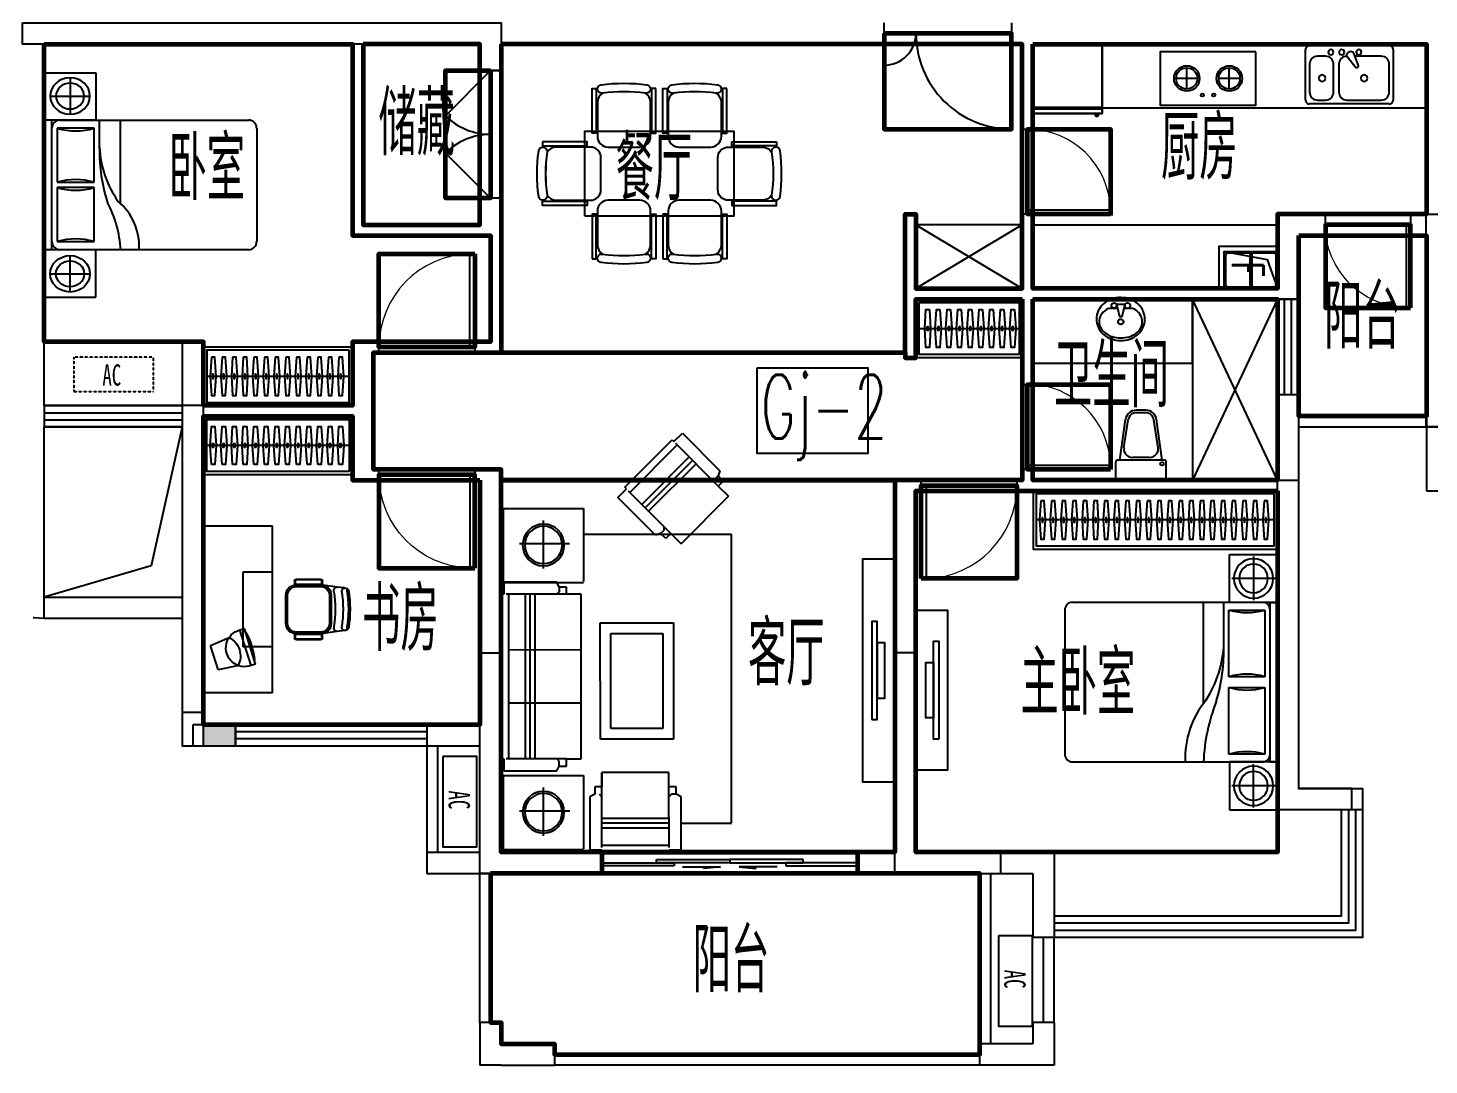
# Model space of a CAD drawing. Extents: x 4833635 to 4868335, y -1203925 to -1185425.
# Drawn here: x 4842185 to 4855360, y -1203925 to -1194175 of the extents above; entities that cross this region are included whole.
import ezdxf

# ---------------------------------------------------------------- set-up
doc = ezdxf.new("R2010")
doc.units = 0
doc.header["$MEASUREMENT"] = 0
doc.linetypes.add('DASH', pattern=[0.35, 0.25, -0.1])
doc.layers.get('0').update_dxf_attribs({"linetype": 'CONTINUOUS'})
for name, color, linetype in [('BALCONY', 153, 'CONTINUOUS'), ('C厨厕布置', 69, 'CONTINUOUS'), ('DIM', 3, 'CONTINUOUS'), ('Elec(电器)', 33, 'CONTINUOUS'), ('F', 8, 'CONTINUOUS'), ('FN', 8, 'CONTINUOUS'), ('FURN', 8, 'CONTINUOUS'), ('FURNITURE', 8, 'CONTINUOUS'), ('LINE', 21, 'CONTINUOUS'), ('LVTRY', 187, 'CONTINUOUS'), ('R_NAME', 255, 'CONTINUOUS'), ('WALL', 2, 'CONTINUOUS'), ('wc', 8, 'CONTINUOUS'), ('WINDOW', 4, 'CONTINUOUS'), ('剪力墙', 2, 'CONTINUOUS')]:
    doc.layers.add(name, color=color, linetype=linetype)
doc.layers.add('GT_书房', color=205, linetype='CONTINUOUS', lineweight=60, true_color=0x8059a6)
for name, color, linetype, lineweight in [('GT_储藏间', 50, 'CONTINUOUS', 60), ('GT_卧室', 1, 'CONTINUOUS', 60), ('GT_卫生间', 5, 'CONTINUOUS', 60), ('GT_厨房', 4, 'CONTINUOUS', 60), ('GT_客厅', 2, 'CONTINUOUS', 60), ('GT_过道', 30, 'CONTINUOUS', 60), ('GT_门', 245, 'CONTINUOUS', 60), ('GT_阳台', 6, 'CONTINUOUS', 60), ('GT_餐厅', 3, 'CONTINUOUS', 60), ('图层3', 11, 'CONTINUOUS', 0)]:
    doc.layers.add(name, color=color, linetype=linetype, lineweight=lineweight)
doc.layers.get('DIM').off()
doc.styles.add('_ZBHZ', font='simhei.ttf', dxfattribs={"width": 0.8})
doc.styles.add('DIM_FONT', font='SIMPLEX.shx', dxfattribs={"width": 0.8})
doc.styles.add('HZ', font='txt', dxfattribs={"bigfont": 'hztxt'})
doc.styles.add('RM_LABEL', font='romans.shx', dxfattribs={"width": 0.7, "height": 350, "bigfont": 'hztxt3.shx'})

# ---------------------------------------------------------------- blocks, each defined once
blk = doc.blocks.new('djghk')
at = {"layer": 'LVTRY', "color": 0, "linetype": 'ByBlock'}
for p, q in [((533017, 87991), (533017, 88067)), ((533029, 87991), (533131, 88016)), ((533131, 88042), (533030, 88067)), ((533055, 88061), (533055, 88122)), ((533131, 88016), (533131, 88042)), ((533055, 87937), (533055, 87997))]:
    blk.add_line(p, q, dxfattribs=at)
for centre, major_axis, start_param, end_param in [((533184, 88039), (162, 162), 1.627141, 2.000997), ((533167, 88053), (-146, 146), -0.351737, 0.056345), ((533131, 88121), (53.9, 53.9), 1.762038, 2.353784), ((533242, 88047), (148, 148), 1.710283, 1.762038), ((533205, 88074), (-116, 116), -0.283213, 0.139486), ((533157, 88076), (-128, 128), -0.787809, -0.351737), ((533182, 88116), (81.8, 81.8), 0.782988, 1.287583), ((533157, 88076), (128, 128), 0.346916, 0.782988), ((533182, 88116), (81.8, 81.8), 0.278392, 0.782988), ((533146, 88053), (146, 146), 6.222019, 6.630101), ((533159, 88074), (-116, 116), 4.568081, 4.990781), ((533122, 88047), (-148, 148), 4.225788, 4.568081), ((533129, 88039), (162, 162), 5.848163, 6.222019), ((533210, 88029), (181, 181), 2.000997, 2.353784), ((533210, 88029), (181, 181), 2.353784, 2.70657), ((533030, 88093), (-18, 18), 1.570899352490849, 7.854084659670434), ((533182, 88029), (-18, 18), 1.570899352490849, 7.854084659670434), ((533064, 88029), (191, 191), 5.495376, 5.796584), ((533064, 88029), (191, 191), 5.194169, 5.495376), ((533103, 88029), (-181, 181), 3.92458, 4.277367), ((533103, 88029), (-181, 181), 3.571794, 3.92458), ((533184, 88019), (-162, 162), 1.135774, 1.50963), ((533029, 87966), (-18, 18), 1.570899352494495, 7.85408465967408), ((533131, 87937), (-53.9, 53.9), 0.782988, 1.346027), ((533205, 87983), (-116, 116), 1.346027, 1.849188), ((533159, 87984), (116, 116), 4.429176, 4.851875), ((533122, 88011), (-148, 148), 3.281079, 3.623372), ((533129, 88019), (-162, 162), 3.197938, 3.571793), ((533167, 88005), (-146, 146), 1.50963, 1.917712), ((533156, 87982), (-128, 128), 1.917712, 2.353784), ((533182, 87941), (-81.8, 81.8), 1.849188, 2.353784), ((533156, 87982), (-128, 128), 2.353784, 2.789856), ((533182, 87941), (-81.8, 81.8), 2.353784, 2.858379), ((533146, 88005), (-146, 146), 2.789855, 3.197938)]:
    blk.add_ellipse(centre, major_axis=major_axis, ratio=1, start_param=start_param, end_param=end_param, dxfattribs=at)
blk = doc.blocks.new('A$C4CF52FF8')
at = {"layer": 'wc'}
for p, q in [((0, 635), (0, 485)), ((15, 650), (460, 650)), ((475, 635), (475, 485)), ((14, 470), (461, 470)), ((37, 470), (92, 87)), ((157, 445), (318, 445)), ((438, 470), (383, 87)), ((77, 355), (117, 90)), ((398, 355), (358, 90)), ((191, 25), (284, 25)), ((191, 0), (284, 0))]:
    blk.add_line(p, q, dxfattribs=at)
blk.add_circle((40, 504), 16.5, dxfattribs=at)
for centre, radius, start, end in [((15, 635), 15, 90, 180), ((460, 635), 15, 360, 450), ((15, 485), 15, 180, 270), ((157, 365), 80, 90, 187.4119), ((318, 365), 80, 352.5881, 450), ((460, 485), 15, 270, 360), ((191, 100), 100, 187.4119, 270), ((191, 100), 75, 187.4119, 270), ((284, 100), 75, 270, 352.5881), ((284, 100), 100, 270, 352.5881)]:
    blk.add_arc(centre, radius, start, end, dxfattribs=at)
at = {"layer": 'wc', "style": 'DIM_FONT', "oblique": -180, "text_generation_flag": 4, "width": 0.8, "flags": 9}
for tag in ['YSIZE', 'XSIZE']:
    blk.add_attdef(tag, (237, 650), '', height=0.5, rotation=180, dxfattribs=at)
blk = doc.blocks.new('A$C1287145A')
at = {"linetype": 'Continuous'}
for points, invisible_edges in [([(652, 652, 1021), (0, 652, 1021), (652, 652, 65)], 2), ([(0, 652, 65), (652, 652, 65), (0, 652, 1021)], 2), ([(0, 652, 65), (0, 652, 1021), (0, 608, 1021)], 12), ([(0, 608, 1021), (0, 608, 65), (0, 652, 65)], 12), ([(652, 652, 1412), (0, 652, 1412), (652, 652, 1032)], 2), ([(0, 652, 1032), (652, 652, 1032), (0, 652, 1412)], 2), ([(0, 652, 1032), (0, 652, 1412), (0, 608, 1412)], 12), ([(0, 608, 1412), (0, 608, 1032), (0, 652, 1032)], 12), ([(0, 652, 1412), (652, 652, 1412), (0, 608, 1412)], 2), ([(652, 608, 1412), (0, 608, 1412), (652, 652, 1412)], 2), ([(0, 597), (0, 597, 1412), (0, 0, 1412)], 12), ([(0, 0, 1412), (0, 0), (0, 597)], 12), ([(652, 597, 65), (0, 597, 65), (652, 597)], 2), ([(0, 597), (652, 597), (0, 597, 65)], 2), ([(0, 597, 1412), (652, 597, 1412), (0, 0, 1412)], 2), ([(652, 0, 1412), (0, 0, 1412), (652, 597, 1412)], 2), ([(652, 652, 1021), (652, 652, 65), (652, 608, 1021)], 2), ([(652, 608, 65), (652, 608, 1021), (652, 652, 65)], 2), ([(652, 652, 1412), (652, 652, 1032), (652, 608, 1412)], 2), ([(652, 608, 1032), (652, 608, 1412), (652, 652, 1032)], 2), ([(652, 597, 1412), (652, 597), (652, 0, 1412)], 2), ([(652, 0), (652, 0, 1412), (652, 597)], 2), ([(0, 0, 1412), (652, 0, 1412), (0, 0)], 2), ([(652, 0), (0, 0), (652, 0, 1412)], 2)]:
    blk.add_3dface(points, dxfattribs=dict(at, invisible_edges=invisible_edges))
at = {"linetype": 'Continuous', "oblique": -180, "text_generation_flag": 4, "width": 0.8, "flags": 9}
for tag in ['ZSIZE', 'YSIZE', 'XSIZE']:
    blk.add_attdef(tag, (326, 0), '', height=0.427, rotation=90, dxfattribs=at)
at = {"linetype": 'Continuous'}
mesh = blk.add_polyface(dxfattribs=at)
corners = [(33, 673, 1042), (65, 673, 1042), (33, 673, 1379), (65, 673, 1379), (58, 677, 1042), (58, 677, 1379), (52, 678, 1042), (52, 678, 1379), (43, 678, 1042), (43, 678, 1379), (36, 676, 1042), (36, 676, 1379), (33, 673, 608), (65, 673, 608), (33, 673, 1010), (65, 673, 1010), (58, 677, 608), (58, 677, 1010), (52, 678, 608), (52, 678, 1010), (43, 678, 608), (43, 678, 1010), (36, 676, 608), (36, 676, 1010), (43, 652, 1379), (43, 673, 1379), (43, 652, 1042), (43, 673, 1042), (43, 652, 1010), (43, 673, 1010), (43, 652, 608), (43, 673, 608)]
mesh.append_faces([[corners[k] for k in face] for face in [(0, 1, 2), (3, 1, 2), (1, 4, 3), (4, 6, 5), (6, 8, 7), (8, 10, 9), (10, 0, 11), (12, 13, 14), (13, 16, 15), (16, 18, 17), (18, 20, 19), (20, 22, 21), (22, 12, 23), (24, 25, 26), (27, 26, 25), (28, 29, 30), (31, 30, 29), (3, 2, 1), (0, 1, 2), (12, 13, 14)]], dxfattribs={"vtx1": -1})
mesh.append_faces([[corners[k] for k in face] for face in [(4, 5, 3), (6, 7, 5), (8, 9, 7), (10, 11, 9), (0, 2, 11), (13, 15, 14), (16, 17, 15), (18, 19, 17), (20, 21, 19), (22, 23, 21), (12, 14, 23), (14, 15, 13)]], dxfattribs={"vtx2": -1})
mesh = blk.add_polyface(dxfattribs=at)
corners = [(652, 652, 1032), (652, 652, 1021), (652, 608, 1032), (652, 608, 1021), (0, 652, 1032), (0, 652, 1021), (0, 608, 1032), (0, 608, 1021), (652, 608, 1412), (652, 597, 1412), (0, 608, 1412), (0, 597, 1412), (652, 608, 65), (652, 597, 65), (0, 608, 65), (0, 597, 65)]
mesh.append_faces([[corners[k] for k in face] for face in [(0, 1, 2), (3, 2, 1), (6, 7, 4), (5, 4, 7), (8, 9, 10), (11, 10, 9), (14, 15, 12), (13, 12, 15)]], dxfattribs={"vtx1": -1})
mesh.append_faces([[corners[k] for k in face] for face in [(4, 5, 1), (1, 0, 4), (12, 13, 9), (9, 8, 12), (10, 11, 15), (15, 14, 10)]], dxfattribs={"vtx2": -1})
blk = doc.blocks.new('A$C52241BEE')
for p, q in [((250, 750), (250, 550)), ((350, 650), (150, 650)), ((250, 350), (250, 150)), ((350, 250), (150, 250))]:
    blk.add_line(p, q)
blk.add_lwpolyline([(0, 900), (0, 0), (500, 0), (500, 900)], close=True)
for centre, radius in [((250, 650), 120), ((250, 650), 100), ((406, 504), 15), ((406, 396), 15), ((250, 250), 120), ((250, 250), 100)]:
    blk.add_circle(centre, radius)
blk = doc.blocks.new('A$C31110A14')
at = {"linetype": 'Continuous'}
for p, q in [((37, 824), (512, 824)), ((0, 37), (0, 786)), ((100, 711), (100, 461)), ((437, 786), (175, 786)), ((512, 387), (512, 711)), ((549, 786), (549, 37)), ((59, 414), (69, 397)), ((72, 450), (198, 498)), ((211, 476), (107, 390)), ((198, 498), (211, 476)), ((175, 312), (437, 312)), ((100, 187), (100, 112)), ((437, 262), (175, 262)), ((512, 112), (512, 187)), ((512, 0), (37, 0)), ((175, 37), (437, 37))]:
    blk.add_line(p, q, dxfattribs=at)
for centre, radius, start, end in [((37, 786), 37.4, 90, 180), ((512, 786), 37.4, 0, 90), ((175, 711), 74.9, 90, 180), ((437, 711), 74.9, 0, 90), ((306, 551), 31.2, 91.1175, 450), ((62, 500), 25, 93.0704, 450), ((81, 427), 25, 110.5377, 210), ((91, 409), 25, 210, 309.4623), ((62, 339), 25, 93.0704, 450), ((175, 387), 74.9, 180, 270), ((437, 387), 74.9, 270, 360), ((62, 237), 25, 93.0704, 450), ((175, 187), 74.9, 90, 180), ((306, 156), 31.2, 91.1175, 450), ((437, 187), 74.9, 0, 90), ((37, 37), 37.4, 180, 270), ((175, 112), 74.9, 180, 270), ((437, 112), 74.9, 270, 360), ((512, 37), 37.4, 270, 360)]:
    blk.add_arc(centre, radius, start, end, dxfattribs=at)
blk = doc.blocks.new('fdjfh')
at = {"layer": 'FURNITURE', "ltscale": 30}
for p, q in [((536924, -4994), (536924, -4544)), ((536924, -4544), (537374, -4544)), ((537149, -4564), (537149, -4974)), ((537374, -4544), (537374, -4994)), ((537354, -4769), (536944, -4769)), ((537232, -4994), (535446, -4994)), ((536677, -5940), (536677, -4994)), ((536870, -5392), (536870, -4994)), ((537374, -4994), (536924, -4994)), ((537302, -4994), (537374, -4994)), ((537304, -6494), (537304, -4994)), ((537374, -6494), (537374, -4994)), ((535374, -5066), (535374, -6422)), ((536918, -5693), (536918, -5066)), ((536918, -5066), (537256, -5066)), ((537256, -5066), (537256, -5693)), ((537256, -5693), (536918, -5693)), ((536918, -6422), (536918, -5795)), ((536918, -5795), (537256, -5795)), ((537256, -5795), (537256, -6422)), ((537256, -6422), (536918, -6422)), ((535446, -6494), (537232, -6494)), ((536924, -6494), (536924, -6944)), ((537374, -6494), (536924, -6494)), ((537149, -6924), (537149, -6514)), ((537302, -6494), (537374, -6494)), ((537374, -6944), (537374, -6494)), ((537354, -6719), (536944, -6719)), ((536924, -6944), (537374, -6944))]:
    blk.add_line(p, q, dxfattribs=at)
for centre, radius, start, end in [((537149, -4769), 185, 180.2522, 180), ((537149, -4769), 135, 180.3469, 180), ((535446, -5066), 72.3, 90, 180), ((537232, -5066), 72.3, 0, 90), ((537087, -4488), 602, 253.7398, 286.2602), ((535802, -5338), 1069, 327.2925, 357.771), ((535010, -5414), 1861, 343.9608, 0.6772), ((537087, -6271), 602, 73.7398, 106.2602), ((537087, -5217), 602, 253.7398, 286.2602), ((537358, -6458), 852, 140.4539, 182.4327), ((538449, -6575), 1773, 158.5931, 177.384), ((535446, -6422), 72.3, 180, 270), ((537087, -7000), 602, 73.7398, 106.2602), ((537232, -6422), 72.3, 270, 0), ((537149, -6719), 185, 180, 179.7478), ((537149, -6719), 135, 180, 179.6531)]:
    blk.add_arc(centre, radius, start, end, dxfattribs=at)
blk = doc.blocks.new('A$C79890BC7')
at = {"color": 252}
for points in [[(2140, 718159), (2091, 718159), (2091, 719080), (2140, 719080)], [(2091, 718359), (2018, 718359), (2018, 718880), (2091, 718880)]]:
    blk.add_lwpolyline(points, close=True, dxfattribs=at)
blk = doc.blocks.new('A$C451C0F04')
at = {"layer": 'F'}
for p, q in [((462, 3942, 0), (108, 3588, 0)), ((526, 3846, 0), (124, 3444, 0)), ((542, 3862, 0), (462, 3942, 0)), ((956, 3384, 0), (510, 3830, 0)), ((558, 3878, 0), (542, 3862, 0)), ((1004, 3432, 0), (558, 3878, 0)), ((397, 3717, 0), (843, 3271, 0)), ((108, 3588, 0), (124, 3540, 0)), ((333, 3653, 0), (779, 3207, 0)), ((365, 3685, 0), (811, 3239, 0)), ((124, 3444, 0), (27, 3347, 0)), ((124, 3540, 0), (75, 3492, 0)), ((75, 3492, 0), (124, 3444, 0)), ((124, 3540, 0), (156, 3508, 0)), ((156, 3508, 0), (188, 3508, 0)), ((988, 3416, 0), (1004, 3432, 0)), ((27, 3347, 0), (473, 2901, 0)), ((972, 3400, 0), (473, 2901, 0)), ((714, 2982, 0), (1068, 3335, 0)), ((1068, 3335, 0), (988, 3416, 0)), ((2145, 3234, 0), (1391, 3234, 0)), ((1391, 3234, 0), (1391, 2546, 0)), ((2145, 2535, 0), (2145, 3234, 0)), ((634, 3030, 0), (634, 3062, 0)), ((1768, 2669, 0), (1768, 3121, 0)), ((0, 273, 0), (1, 2989, 0)), ((1, 2989, 0), (1391, 2988, 0)), ((473, 2901, 0), (569, 2998, 0)), ((569, 2998, 0), (618, 2949, 0)), ((618, 2949, 0), (666, 2998, 0)), ((666, 2998, 0), (634, 3030, 0)), ((666, 2998, 0), (714, 2982, 0)), ((1522, 2900, 0), (1993, 2900, 0)), ((1391, 2535, 0), (2145, 2535, 0)), ((1619, 2494, 0), (1642, 2540, 0)), ((1642, 2540, 0), (2142, 2539, 0)), ((2142, 2539, 0), (2142, 2426, 0)), ((1414, 2426, 0), (1551, 2426, 0)), ((1414, 879, 0), (1414, 2426, 0)), ((1551, 2494, 0), (1619, 2494, 0)), ((1551, 2426, 0), (1551, 2494, 0)), ((1551, 2426, 0), (1642, 2426, 0)), ((1619, 2494, 0), (1619, 2449, 0)), ((1619, 2449, 0), (1642, 2426, 0)), ((1642, 2426, 0), (2120, 2426, 0)), ((1846, 879, 0), (1847, 2426, 0)), ((1892, 879, 0), (1892, 2426, 0)), ((1937, 879, 0), (1938, 2426, 0)), ((2097, 2426, 0), (2097, 879, 0)), ((2142, 2426, 0), (2165, 2426, 0)), ((2165, 2426, 0), (2165, 879, 0)), ((546, 2157, 0), (545, 1064, 0)), ((1234, 2157, 0), (546, 2157, 0)), ((1233, 1064, 0), (1234, 2157, 0)), ((1134, 2057, 0), (646, 2057, 0)), ((646, 2057, 0), (646, 1164, 0)), ((1133, 1164, 0), (1134, 2057, 0)), ((1414, 1903, 0), (2097, 1902, 0)), ((1414, 1402, 0), (2097, 1402, 0)), ((545, 1064, 0), (1233, 1064, 0)), ((646, 1164, 0), (1133, 1164, 0)), ((1551, 879, 0), (1414, 879, 0)), ((1551, 811, 0), (1551, 879, 0)), ((1551, 879, 0), (1642, 879, 0)), ((1619, 811, 0), (1551, 811, 0)), ((1619, 856, 0), (1642, 879, 0)), ((1619, 811, 0), (1619, 856, 0)), ((1642, 765, 0), (1619, 811, 0)), ((1642, 879, 0), (2119, 879, 0)), ((2142, 879, 0), (2142, 765, 0)), ((2165, 879, 0), (2142, 879, 0)), ((588, 751, 0), (1218, 751, 0)), ((588, 614, 0), (588, 751, 0)), ((1218, 751, 0), (1218, 614, 0)), ((1218, 46, 0), (1218, 751, 0)), ((2144, 721, 0), (1391, 721, 0)), ((1391, 721, 0), (1391, 33, 0)), ((2142, 765, 0), (1642, 765, 0)), ((2144, 23, 0), (2144, 721, 0)), ((474, 523, 0), (519, 546, 0)), ((519, 614, 0), (588, 614, 0)), ((519, 546, 0), (519, 614, 0)), ((519, 546, 0), (565, 546, 0)), ((565, 546, 0), (588, 523, 0)), ((587, 46, 0), (588, 614, 0)), ((1218, 614, 0), (1286, 614, 0)), ((1243, 546, 0), (1220, 523, 0)), ((1286, 614, 0), (1286, 546, 0)), ((1286, 546, 0), (1332, 523, 0)), ((1767, 156, 0), (1768, 608, 0)), ((474, 23, 0), (474, 523, 0)), ((1332, 523, 0), (1332, 23, 0)), ((474, 273, 0), (0, 273, 0)), ((588, 319, 0), (1218, 319, 0)), ((588, 273, 0), (1218, 273, 0)), ((1521, 388, 0), (1992, 388, 0)), ((588, 228, 0), (1218, 228, 0)), ((587, 23, 0), (474, 23, 0)), ((587, 0, 0), (587, 23, 0)), ((1218, 0, 0), (587, 0, 0)), ((1218, 68, 0), (587, 68, 0)), ((1218, 23, 0), (1218, 0, 0)), ((1332, 23, 0), (1218, 23, 0)), ((1391, 23, 0), (2144, 23, 0))]:
    blk.add_line(p, q, dxfattribs=at)
for centre, radius in [((1768, 2890, 0), 196), ((1768, 2890, 0), 176), ((1768, 377, 0), 196), ((1768, 377, 0), 176)]:
    blk.add_circle(centre, radius, dxfattribs=at)
blk = doc.blocks.new('wer')
at = {"layer": 'FURNITURE'}
blk.add_lwpolyline([(220759, -79150), (220458, -79150), (220458, -77050), (220759, -77050)], close=True, dxfattribs=at)
at = {"layer": 'FURNITURE', "xscale": -1}
blk.add_blockref('A$C79890BC7', (222685, -796719), dxfattribs=at)
blk = doc.blocks.new('*U38')
blk.add_line((-970, -275), (-30, -275))
for points in [[(-1000, 0), (0, 0), (0, -550), (-1000, -550)], [(-970, -30), (-30, -30), (-30, -520), (-970, -520)]]:
    blk.add_lwpolyline(points, close=True)
at = {"elevation": 0}
for points in [[(-874, -95), (-862, -275), (-874, -455), (-906, -455), (-918, -275), (-906, -95)], [(-774, -95), (-762, -275), (-774, -455), (-806, -455), (-818, -275), (-806, -95)], [(-674, -95), (-662, -275), (-674, -455), (-706, -455), (-718, -275), (-706, -95)], [(-574, -95), (-562, -275), (-574, -455), (-606, -455), (-618, -275), (-606, -95)], [(-474, -95), (-462, -275), (-474, -455), (-506, -455), (-518, -275), (-506, -95)], [(-374, -95), (-362, -275), (-374, -455), (-406, -455), (-418, -275), (-406, -95)], [(-274, -95), (-262, -275), (-274, -455), (-306, -455), (-318, -275), (-306, -95)], [(-174, -95), (-162, -275), (-174, -455), (-206, -455), (-218, -275), (-206, -95)], [(-74, -95), (-62, -275), (-74, -455), (-106, -455), (-118, -275), (-106, -95)]]:
    blk.add_lwpolyline(points, close=True, dxfattribs=at)
at = {"ltscale": 15, "elevation": 0}
for points in [[(-894, -255), (-886, -255), (-886, -295), (-894, -295)], [(-794, -255), (-786, -255), (-786, -295), (-794, -295)], [(-694, -255), (-686, -255), (-686, -295), (-694, -295)], [(-594, -255), (-586, -255), (-586, -295), (-594, -295)], [(-494, -255), (-486, -255), (-486, -295), (-494, -295)], [(-394, -255), (-386, -255), (-386, -295), (-394, -295)], [(-294, -255), (-286, -255), (-286, -295), (-294, -295)], [(-194, -255), (-186, -255), (-186, -295), (-194, -295)], [(-94, -255), (-86, -255), (-86, -295), (-94, -295)]]:
    blk.add_lwpolyline(points, close=True, dxfattribs=at)
blk = doc.blocks.new('CHAIR-09')
for points in [[(250, -150, 0.414214), (150, -50), (-150, -50, 0.414214), (-250, -150), (-250, -470, 0.266219), (-201, -556, 0.06842), (201, -556, 0.266219), (250, -470)], [(-215, -635, -1.000906), (-204, -556, 0.069723), (204, -556, -1.000906), (215, -635, -0.068813)]]:
    blk.add_lwpolyline(points, format="xyb", close=True)
for points in [[(-300, -600), (-260, -600), (-260, -180), (-300, -180)], [(260, -180), (300, -180), (300, -600), (260, -600)]]:
    blk.add_lwpolyline(points, close=True)
blk = doc.blocks.new('A$C7AE26B6D')
at = {"layer": 'FURNITURE'}
blk.add_lwpolyline([(450, 635), (450, 1435), (1850, 1435), (1850, 635), (1850, 635)], close=True, dxfattribs=at)
for p, rotation in [((817, 1235), 180), ((1483, 1235), 180), ((650, 1035), 270)]:
    blk.add_blockref('CHAIR-09', p, dxfattribs=dict(at, rotation=rotation))
at = {"layer": 'FURNITURE', "xscale": -1, "rotation": 90}
blk.add_blockref('CHAIR-09', (1650, 1035), dxfattribs=at)
at = {"layer": 'FURNITURE'}
for p in [(817, 835), (1483, 835)]:
    blk.add_blockref('CHAIR-09', p, dxfattribs=at)
blk = doc.blocks.new('*U32')
blk.add_line((-970, -275), (370, -275))
for points in [[(-1000, 0), (400, 0), (400, -550), (-1000, -550)], [(-970, -30), (370, -30), (370, -520), (-970, -520)]]:
    blk.add_lwpolyline(points, close=True)
at = {"elevation": 0}
for points in [[(-874, -95), (-862, -275), (-874, -455), (-906, -455), (-918, -275), (-906, -95)], [(-774, -95), (-762, -275), (-774, -455), (-806, -455), (-818, -275), (-806, -95)], [(-674, -95), (-662, -275), (-674, -455), (-706, -455), (-718, -275), (-706, -95)], [(-574, -95), (-562, -275), (-574, -455), (-606, -455), (-618, -275), (-606, -95)], [(-474, -95), (-462, -275), (-474, -455), (-506, -455), (-518, -275), (-506, -95)], [(-374, -95), (-362, -275), (-374, -455), (-406, -455), (-418, -275), (-406, -95)], [(-274, -95), (-262, -275), (-274, -455), (-306, -455), (-318, -275), (-306, -95)], [(-174, -95), (-162, -275), (-174, -455), (-206, -455), (-218, -275), (-206, -95)], [(-74, -95), (-62, -275), (-74, -455), (-106, -455), (-118, -275), (-106, -95)], [(26, -95), (38, -275), (26, -455), (-6, -455), (-18, -275), (-6, -95)], [(126, -95), (138, -275), (126, -455), (94, -455), (82, -275), (94, -95)], [(226, -95), (238, -275), (226, -455), (194, -455), (182, -275), (194, -95)], [(326, -95), (338, -275), (326, -455), (294, -455), (282, -275), (294, -95)]]:
    blk.add_lwpolyline(points, close=True, dxfattribs=at)
at = {"ltscale": 15, "elevation": 0}
for points in [[(-894, -255), (-886, -255), (-886, -295), (-894, -295)], [(-794, -255), (-786, -255), (-786, -295), (-794, -295)], [(-694, -255), (-686, -255), (-686, -295), (-694, -295)], [(-594, -255), (-586, -255), (-586, -295), (-594, -295)], [(-494, -255), (-486, -255), (-486, -295), (-494, -295)], [(-394, -255), (-386, -255), (-386, -295), (-394, -295)], [(-294, -255), (-286, -255), (-286, -295), (-294, -295)], [(-194, -255), (-186, -255), (-186, -295), (-194, -295)], [(-94, -255), (-86, -255), (-86, -295), (-94, -295)], [(6, -255), (14, -255), (14, -295), (6, -295)], [(106, -255), (114, -255), (114, -295), (106, -295)], [(206, -255), (214, -255), (214, -295), (206, -295)], [(306, -255), (314, -255), (314, -295), (306, -295)]]:
    blk.add_lwpolyline(points, close=True, dxfattribs=at)
blk = doc.blocks.new('A$C66793C10')
for p, q in [((450, 450), (0, 450)), ((0, 450), (0, 0)), ((223, 401), (223, 56)), ((450, 0), (450, 450)), ((396, 229), (50, 229)), ((0, 0), (450, 0))]:
    blk.add_line(p, q)
for radius in [173, 123]:
    blk.add_circle((223, 229), radius)
blk = doc.blocks.new('pl0')
at = {"layer": 'FURNITURE'}
for p, q in [((-1876, 812), (-1876, -254)), ((-25, 888), (-1801, 888)), ((-596, 102), (-596, 888)), ((-397, 621), (-397, 888)), ((-348, 305), (-348, 812)), ((-348, 812), (0, 812)), ((0, 812), (0, 305)), ((50, 888), (124, 888)), ((50, -330), (50, 888)), ((124, -330), (124, 888)), ((0, 305), (-348, 305)), ((-348, 254), (0, 254)), ((-348, -254), (-348, 254)), ((0, 254), (0, -254)), ((0, -254), (-348, -254)), ((-1801, -330), (-25, -330)), ((50, -330), (124, -330))]:
    blk.add_line(p, q, dxfattribs=at)
at = {"layer": 'FURNITURE', "extrusion": (0, 0, -1)}
for centre, major_axis, ratio, start_param, end_param in [((-1801, 812), (0, 75.9), 0.981818, 4.712389, 6.283185), ((-174, 1420), (0, -633), 0.981818, -0.283794, 0.283794), ((-25, 812), (0, -75.9), 0.981818, 3.141593, 4.712389), ((-1310, 675), (0, -930), 0.981818, -1.526469, -0.941774), ((-1956, 600), (0, -1588), 0.981818, 4.699441, 5.023116), ((-174, -303), (0, -632), 0.981818, 2.857799, 3.425387), ((-174, 861), (0, -632), 0.981818, -0.283794, 0.283794), ((78, -437), (797, -371), 0.792029, 2.756885, 3.489554), ((1201, -603), (1755, -517), 0.772741, 2.966721, 3.294685), ((-1801, -254), (0, 75.9), 0.981818, 3.141593, 4.712389), ((-174, -861), (0, -633), 0.981818, 2.857799, 3.425387), ((-25, -254), (0, -75.9), 0.981818, 4.712389, 6.283185)]:
    blk.add_ellipse(centre, major_axis=major_axis, ratio=ratio, start_param=start_param, end_param=end_param, dxfattribs=at)
at = {"layer": 'FURNITURE', "extrusion": (0, 0, -1), "xscale": -1.080000000016297, "yscale": 0.9900000000016008, "zscale": -1}
blk.add_blockref('A$C66793C10', (362, 888), dxfattribs=at)
at = {"layer": 'FURNITURE', "extrusion": (0, 0, -1), "xscale": 1.080000000016297, "yscale": 0.9900000000016008, "zscale": -1, "rotation": 180}
blk.add_blockref('A$C66793C10', (362, -330), dxfattribs=at)
blk = doc.blocks.new('A$C0C6E27F8')
at = {"layer": 'FURN'}
for p, q in [((0, 1568), (0, 0)), ((648, 1568), (0, 1568)), ((648, 1568), (648, 0)), ((137, 1350), (66, 1124)), ((137, 1350), (324, 1312)), ((448, 1313), (343, 977)), ((490, 1299), (385, 964)), ((490, 1299), (448, 1313)), ((66, 1124), (241, 1049)), ((369, 433), (369, 1135)), ((648, 1135), (369, 1135)), ((869, 1066), (1106, 1066)), ((869, 1060), (1106, 1060)), ((343, 977), (385, 964)), ((856, 1027), (856, 1053)), ((862, 1027), (862, 1053)), ((1106, 1019), (869, 1019)), ((1106, 1014), (869, 1014)), ((1106, 1014), (869, 1014)), ((1102, 1014), (873, 1014)), ((1102, 997), (873, 997)), ((1257, 992), (1102, 1014)), ((1113, 1053), (1113, 1027)), ((1119, 1053), (1119, 1027)), ((1227, 945), (1226, 964)), ((1327, 983), (1257, 992)), ((774, 915), (774, 652)), ((790, 915), (790, 652)), ((1184, 652), (1184, 915)), ((1201, 652), (1201, 915)), ((1201, 830), (1201, 737)), ((856, 515), (856, 541)), ((862, 515), (862, 541)), ((869, 554), (1106, 554)), ((869, 554), (1106, 554)), ((869, 548), (1106, 548)), ((873, 570), (1102, 570)), ((873, 554), (1102, 554)), ((1256, 574), (1102, 554)), ((1113, 541), (1113, 515)), ((1119, 541), (1119, 515)), ((1227, 620), (1225, 602)), ((1327, 582), (1256, 574)), ((649, 433), (369, 433)), ((1106, 507), (869, 507)), ((1106, 502), (869, 502)), ((648, 0), (0, 0))]:
    blk.add_line(p, q, dxfattribs=at)
for centre, radius, start, end in [((387, 1147), 176, 69.7334, 255.3221), ((153, 1221), 194, 297.1555, 27.8831), ((-143, 1314), 624, 329.7446, 355.3107), ((869, 1053), 13.1, 90, 180), ((869, 1053), 7.66, 90, 180), ((1106, 1053), 13.1, 0, 90), ((1106, 1053), 7.66, 0, 90), ((873, 915), 98.5, 90, 180), ((873, 915), 82.1, 90, 180), ((869, 1027), 13.1, 180, 270), ((869, 1027), 7.66, 180, 270), ((1102, 915), 98.5, 0, 90), ((1102, 915), 82.1, 0, 90), ((1106, 1027), 7.66, 270, 0), ((1106, 1027), 13.1, 270, 0), ((1253, 964), 27.4, 82.6639, 179.9194), ((145, 782), 1094, 351.4477, 8.5523), ((1330, 952), 30.7, 94.3671, 192.7376), ((218, 782), 1094, 351.4477, 8.5523), ((1332, 950), 32.8, 8.5523, 98.5523), ((218, 782), 1144, 350.0128, 9.9872), ((218, 782), 1160, 351.4477, 8.5523), ((873, 652), 98.5, 180, 270), ((873, 652), 82.1, 180, 270), ((869, 541), 13.1, 90, 180), ((869, 541), 7.66, 90, 180), ((1102, 652), 82.1, 270, 0), ((1102, 652), 98.5, 270, 0), ((1106, 541), 13.1, 0, 90), ((1106, 541), 7.66, 0, 90), ((1253, 602), 27.4, 179.9194, 276.3911), ((1330, 616), 30.7, 167.2624, 265.6329), ((1332, 615), 32.8, 261.4477, 351.4477), ((869, 515), 13.1, 180, 270), ((869, 515), 7.66, 180, 270), ((1106, 515), 7.66, 270, 0), ((1106, 515), 13.1, 270, 0)]:
    blk.add_arc(centre, radius, start, end, dxfattribs=at)
blk = doc.blocks.new('*U33')
blk.add_line((-970, -275), (1269, -275))
for points in [[(-1000, 0), (1299, 0), (1299, -550), (-1000, -550)], [(-970, -30), (1269, -30), (1269, -520), (-970, -520)]]:
    blk.add_lwpolyline(points, close=True)
at = {"elevation": 0}
for points in [[(-874, -95), (-862, -275), (-874, -455), (-906, -455), (-918, -275), (-906, -95)], [(-774, -95), (-762, -275), (-774, -455), (-806, -455), (-818, -275), (-806, -95)], [(-674, -95), (-662, -275), (-674, -455), (-706, -455), (-718, -275), (-706, -95)], [(-574, -95), (-562, -275), (-574, -455), (-606, -455), (-618, -275), (-606, -95)], [(-474, -95), (-462, -275), (-474, -455), (-506, -455), (-518, -275), (-506, -95)], [(-374, -95), (-362, -275), (-374, -455), (-406, -455), (-418, -275), (-406, -95)], [(-274, -95), (-262, -275), (-274, -455), (-306, -455), (-318, -275), (-306, -95)], [(-174, -95), (-162, -275), (-174, -455), (-206, -455), (-218, -275), (-206, -95)], [(-74, -95), (-62, -275), (-74, -455), (-106, -455), (-118, -275), (-106, -95)], [(26, -95), (38, -275), (26, -455), (-6, -455), (-18, -275), (-6, -95)], [(126, -95), (138, -275), (126, -455), (94, -455), (82, -275), (94, -95)], [(226, -95), (238, -275), (226, -455), (194, -455), (182, -275), (194, -95)], [(326, -95), (338, -275), (326, -455), (294, -455), (282, -275), (294, -95)], [(426, -95), (438, -275), (426, -455), (394, -455), (382, -275), (394, -95)], [(526, -95), (538, -275), (526, -455), (494, -455), (482, -275), (494, -95)], [(626, -95), (638, -275), (626, -455), (594, -455), (582, -275), (594, -95)], [(726, -95), (738, -275), (726, -455), (694, -455), (682, -275), (694, -95)], [(826, -95), (838, -275), (826, -455), (794, -455), (782, -275), (794, -95)], [(926, -95), (938, -275), (926, -455), (894, -455), (882, -275), (894, -95)], [(1026, -95), (1038, -275), (1026, -455), (994, -455), (982, -275), (994, -95)], [(1126, -95), (1138, -275), (1126, -455), (1094, -455), (1082, -275), (1094, -95)], [(1226, -95), (1238, -275), (1226, -455), (1194, -455), (1182, -275), (1194, -95)]]:
    blk.add_lwpolyline(points, close=True, dxfattribs=at)
at = {"ltscale": 15, "elevation": 0}
for points in [[(-894, -255), (-886, -255), (-886, -295), (-894, -295)], [(-794, -255), (-786, -255), (-786, -295), (-794, -295)], [(-694, -255), (-686, -255), (-686, -295), (-694, -295)], [(-594, -255), (-586, -255), (-586, -295), (-594, -295)], [(-494, -255), (-486, -255), (-486, -295), (-494, -295)], [(-394, -255), (-386, -255), (-386, -295), (-394, -295)], [(-294, -255), (-286, -255), (-286, -295), (-294, -295)], [(-194, -255), (-186, -255), (-186, -295), (-194, -295)], [(-94, -255), (-86, -255), (-86, -295), (-94, -295)], [(6, -255), (14, -255), (14, -295), (6, -295)], [(106, -255), (114, -255), (114, -295), (106, -295)], [(206, -255), (214, -255), (214, -295), (206, -295)], [(306, -255), (314, -255), (314, -295), (306, -295)], [(406, -255), (414, -255), (414, -295), (406, -295)], [(506, -255), (514, -255), (514, -295), (506, -295)], [(606, -255), (614, -255), (614, -295), (606, -295)], [(706, -255), (714, -255), (714, -295), (706, -295)], [(806, -255), (814, -255), (814, -295), (806, -295)], [(906, -255), (914, -255), (914, -295), (906, -295)], [(1006, -255), (1014, -255), (1014, -295), (1006, -295)], [(1106, -255), (1114, -255), (1114, -295), (1106, -295)], [(1206, -255), (1214, -255), (1214, -295), (1206, -295)]]:
    blk.add_lwpolyline(points, close=True, dxfattribs=at)
blk = doc.blocks.new('A$C6A703DE1')
at = {"layer": 'C厨厕布置'}
for p, q in [((-335, -240), (-15, -240)), ((-335, -260), (-15, -260))]:
    blk.add_line(p, q, dxfattribs=at)
for points in [[(0, 0), (0, -550), (-400, -550), (-400, 0)], [(0, 0), (0, -500), (-350, -500), (-350, 0)]]:
    blk.add_lwpolyline(points, close=True, dxfattribs=at)
blk.add_lwpolyline([(-350, -500), (-273, -96), (0, 0)], dxfattribs=at)
blk.add_lwpolyline([(-15, -35), (-15, -465, -0.414214), (-35, -485), (-315, -485, -0.414214), (-335, -465), (-335, -35, -0.414214), (-315, -15), (-35, -15, -0.414214)], format="xyb", close=True, dxfattribs=at)
at = {"layer": 'C厨厕布置', "style": 'RM_LABEL', "width": 0.6}
blk.add_text('F', height=300, dxfattribs=at).set_placement((-251, -430))
blk = doc.blocks.new('空调室外机2')
at = {"ltscale": 0.5}
blk.add_lwpolyline([(0, 0), (850, 0), (850, 320), (0, 320)], close=True, dxfattribs=at)
at = {"ltscale": 0.5, "style": '_ZBHZ', "width": 0.65}
blk.add_text('AC', height=200, dxfattribs=at).set_placement((319, 55))
blk = doc.blocks.new('A$C217E3FD2')
at = {"layer": '剪力墙'}
for points in [[(-4480, 2355), (20, 2355), (20, 1905), (-180, 1905), (-180, 2155), (-4480, 2155)], [(8720, 555), (8920, 555), (8920, -1245), (9570, -1245), (9570, -1445), (8720, -1445), (8720, 355), (8720, 355)], [(-2780, -4245), (-2780, -4245), (-2780, -1245), (-2980, -1245), (-2980, -4445), (-2780, -4445)], [(7520, -1945), (7520, -4845), (8120, -4845), (8120, -5045), (7320, -5045), (7320, -1945)], [(-180, -3568), (20, -3568), (20, -5445), (970, -5445), (970, -5645), (-180, -5645)], [(3720, -3568), (3720, -5645), (4720, -5645), (4720, -5445), (3920, -5445), (3920, -3568)]]:
    blk.add_lwpolyline(points, close=True, dxfattribs=at)
blk = doc.blocks.new('$DorLib2D$00000138')
at = {"color": 0, "linetype": 'Continuous'}
for p, q in [((-0.2875, 0), (-0.2875, 0.1538)), ((-0.2875, 0.1538), (0, 0.1538)), ((0, 0.1538), (0, 0)), ((0.2875, 0.1538), (0, 0.1538)), ((0.2875, 0), (0.2875, 0.1538)), ((-0.5, -0.1399), (-0.5, 0)), ((-0.5, 0), (-0.2187, 0)), ((0, 0), (-0.2875, 0)), ((-0.2187, 0), (-0.2187, -0.1399)), ((0, 0), (0.2875, 0)), ((0.2187, 0), (0.2187, -0.1399)), ((0.5, 0), (0.2187, 0)), ((0.5, 0), (0.5, -0.1946)), ((0.5, -0.1399), (0.5, 0)), ((-0.2187, -0.1399), (-0.5, -0.1399)), ((0.2187, -0.1399), (0.5, -0.1399)), ((-0.1857, -0.186), (-0.037, -0.186)), ((-0.037, -0.186), (-0.1019, -0.2583)), ((-0.1019, -0.2583), (-0.1019, -0.186)), ((0.1857, -0.186), (0.037, -0.186)), ((0.037, -0.186), (0.1019, -0.2583)), ((0.1019, -0.2583), (0.1019, -0.186))]:
    blk.add_line(p, q, dxfattribs=at)
blk = doc.blocks.new('$DorLib2D$00000001')
for p, q in [((0.45, 0.975), (0.5, 0.975)), ((0.45, 0), (0.45, 0.975)), ((0.5, 0), (0.5, 0.975)), ((0.5, 0), (0.45, 0))]:
    blk.add_line(p, q)
at = {"lineweight": 13}
blk.add_arc((0.475, 0), 0.975, 91.4693, 180, dxfattribs=at)
blk = doc.blocks.new('$TCHSYS$WIN2D')
for p, q in [((-0.5, 0.5), (0.5, 0.5)), ((-0.5, 0.5), (-0.5, -0.5)), ((0.5, 0.5), (0.5, -0.5)), ((0.5, 0.1667), (-0.5, 0.1667)), ((0.5, -0.1667), (-0.5, -0.1667)), ((-0.5, -0.5), (0.5, -0.5))]:
    blk.add_line(p, q)
blk = doc.blocks.new('$DorLib2D$00000116')
at = {"color": 0}
for p, q in [((-0.5, 0), (-0.146, 0.354)), ((0.5, 0), (0.146, 0.354))]:
    blk.add_line(p, q, dxfattribs=at)
for centre, start, end in [((-0.5, 0), 0, 45), ((0.5, 0), 135, 180)]:
    blk.add_arc(centre, 0.5, start, end, dxfattribs=at)
blk = doc.blocks.new('$TCHSYS$DOOR2D')
for p, q in [((0.45, 0.975), (0.5, 0.975)), ((0.45, 0), (0.45, 0.975)), ((0.5, 0), (0.5, 0.975)), ((0.5, 0), (0.45, 0))]:
    blk.add_line(p, q)
at = {"lineweight": 13}
blk.add_arc((0.475, 0), 0.975, 91.4693, 180, dxfattribs=at)

msp = doc.modelspace()

# ---------------------------------------------------------------- hatches: boundary and pattern name
at = {"layer": 'FN'}
msp.add_hatch(color=256, dxfattribs=at).paths.add_polyline_path([(4844135, -1200925), (4844135, -1200725), (4843835, -1200725), (4843835, -1200925)])

# ---------------------------------------------------------------- linework, layer by layer
at = {"layer": 'BALCONY'}
for p, q in [((4854135, -1197825), (4855335, -1197825)), ((4843635, -1197925), (4843343, -1199231)), ((4854135, -1197925), (4855335, -1197925)), ((4855335, -1197925), (4855335, -1198525)), ((4855335, -1198525), (4856735, -1198525)), ((4843343, -1199231), (4842335, -1199525)), ((4842335, -1199525), (4843635, -1199525)), ((4842335, -1199725), (4843635, -1199725)), ((4845935, -1200925), (4845935, -1201925)), ((4846035, -1200925), (4846035, -1201925)), ((4846435, -1203525), (4846435, -1202125)), ((4846535, -1203525), (4846535, -1202125)), ((4851135, -1202125), (4851135, -1203725)), ((4851235, -1202125), (4851235, -1203725)), ((4851735, -1203525), (4851735, -1202725)), ((4851835, -1203525), (4851835, -1202725)), ((4851135, -1203825), (4847135, -1203825)), ((4851235, -1203925), (4847135, -1203925))]:
    msp.add_line(p, q, dxfattribs=at)
at = {"layer": 'Elec(电器)', "linetype": 'DASH', "ltscale": 0.5}
msp.add_lwpolyline([(4842615, -1197591), (4843365, -1197591), (4843365, -1197271), (4842615, -1197271)], close=True, dxfattribs=at)
at = {"layer": 'FURNITURE'}
msp.add_lwpolyline([(4850535, -1201150), (4850835, -1201150), (4850835, -1199650), (4850535, -1199650)], close=True, dxfattribs=at)
at = {"layer": 'GT_书房'}
msp.add_lwpolyline([(4846435, -1198425), (4846435, -1200725), (4843835, -1200725), (4843835, -1197825), (4845235, -1197825), (4845235, -1198425), (4845485, -1198425), (4846435, -1198425)], dxfattribs=at)
at = {"layer": 'GT_储藏间'}
msp.add_lwpolyline([(4845335, -1194325), (4845335, -1196025), (4846435, -1196025), (4846435, -1194325), (4845335, -1194325)], dxfattribs=at)
at = {"layer": 'GT_卧室'}
for points in [[(4842335, -1194325), (4845235, -1194325), (4845235, -1196125), (4846535, -1196125), (4846535, -1197125), (4845235, -1197125), (4845235, -1197725), (4843835, -1197725), (4843835, -1197125), (4842335, -1197125), (4842335, -1194325)], [(4853935, -1198525), (4853935, -1201925), (4850535, -1201925), (4850535, -1198525), (4853935, -1198525)]]:
    msp.add_lwpolyline(points, dxfattribs=at)
at = {"layer": 'GT_卫生间'}
msp.add_lwpolyline([(4851635, -1196725), (4853935, -1196725), (4853935, -1198425), (4851635, -1198425), (4851635, -1196725)], dxfattribs=at)
at = {"layer": 'GT_厨房'}
msp.add_lwpolyline([(4851635, -1194325), (4855335, -1194325), (4855335, -1195925), (4853935, -1195925), (4853935, -1196625), (4851635, -1196625), (4851635, -1194325)], dxfattribs=at)
at = {"layer": 'GT_客厅'}
msp.add_lwpolyline([(4846635, -1198425), (4850335, -1198425), (4850335, -1201925), (4846635, -1201925), (4846635, -1198425)], dxfattribs=at)
at = {"layer": 'GT_过道'}
msp.add_lwpolyline([(4851535, -1196725), (4851535, -1198425), (4846635, -1198425), (4846635, -1198325), (4845435, -1198325), (4845435, -1197225), (4850435, -1197225), (4850435, -1197275), (4850535, -1197275), (4850535, -1196725), (4851535, -1196725)], dxfattribs=at)
at = {"layer": 'GT_门'}
for points in [[(4850235, -1194225), (4850235, -1195125), (4851435, -1195125), (4851435, -1194225), (4850235, -1194225)], [(4846535, -1194575), (4846535, -1195775), (4846110, -1195775), (4846110, -1194575), (4846535, -1194575)], [(4852365, -1195925), (4851585, -1195925), (4851585, -1195125), (4852365, -1195125), (4852365, -1195938)], [(4855185, -1196805), (4855185, -1196025), (4854385, -1196025), (4854385, -1196805), (4855185, -1196805)], [(4846385, -1196297), (4846385, -1197175), (4845485, -1197175), (4845485, -1196297), (4846385, -1196297)], [(4852365, -1198325), (4851585, -1198325), (4851585, -1197525), (4852365, -1197525), (4852365, -1198325)], [(4846385, -1199252), (4846385, -1198375), (4845485, -1198375), (4845485, -1199252), (4846385, -1199252)], [(4850585, -1199352), (4850585, -1198475), (4851485, -1198475), (4851485, -1199352), (4850585, -1199352)], [(4849985, -1201925), (4849985, -1202125), (4847585, -1202125), (4847585, -1201925), (4849985, -1201925)]]:
    msp.add_lwpolyline(points, dxfattribs=at)
at = {"layer": 'GT_阳台'}
for points in [[(4854135, -1196125), (4855335, -1196125), (4855335, -1197825), (4854135, -1197825), (4854135, -1196125)], [(4846535, -1202125), (4846535, -1203525), (4846635, -1203525), (4846635, -1203725), (4847135, -1203725), (4847135, -1203825), (4851135, -1203825), (4851135, -1202125), (4846535, -1202125)]]:
    msp.add_lwpolyline(points, dxfattribs=at)
at = {"layer": 'GT_餐厅'}
msp.add_lwpolyline([(4846635, -1194325), (4846635, -1197225), (4850435, -1197225), (4850435, -1195925), (4850535, -1195925), (4850535, -1196625), (4851535, -1196625), (4851535, -1194325), (4846635, -1194325)], dxfattribs=at)
at = {"layer": 'LINE'}
msp.add_line((4843635, -1197125), (4842335, -1197125), dxfattribs=at)
at = {"layer": 'LVTRY'}
for p, q in [((4851535, -1196025), (4850535, -1196025)), ((4851535, -1196025), (4850535, -1196625)), ((4850535, -1196025), (4851535, -1196625)), ((4851635, -1196025), (4853935, -1196025)), ((4853935, -1198425), (4853135, -1196725)), ((4853935, -1196725), (4853135, -1198425))]:
    msp.add_line(p, q, dxfattribs=at)
msp.add_lwpolyline([(4851635, -1194925), (4855335, -1194925)], dxfattribs=at)
for points in [[(4853135, -1197325), (4853135, -1196725), (4851635, -1196725), (4851635, -1197325)], [(4853935, -1198425), (4853935, -1196725), (4853135, -1196725), (4853135, -1198425)]]:
    msp.add_lwpolyline(points, close=True, dxfattribs=at)
at = {"layer": 'R_NAME'}
msp.add_lwpolyline([(4849042, -1197369), (4850083, -1197369), (4850083, -1198174), (4849042, -1198174)], close=True, dxfattribs=at)
at = {"layer": 'WALL', "color": 2}
for p, q in [((4850235, -1194325), (4850235, -1194125)), ((4851435, -1194125), (4851435, -1194325)), ((4842335, -1194325), (4845235, -1194325)), ((4842335, -1197725), (4842335, -1194325)), ((4845235, -1194325), (4845235, -1196125)), ((4845335, -1194325), (4846435, -1194325)), ((4845335, -1194325), (4845335, -1196025)), ((4846435, -1194325), (4846435, -1194575)), ((4846635, -1194325), (4850235, -1194325)), ((4846635, -1194575), (4846635, -1194325)), ((4851435, -1194325), (4851535, -1194325)), ((4851535, -1194325), (4851535, -1195125)), ((4851635, -1194325), (4851835, -1194325)), ((4851635, -1195125), (4851635, -1194325)), ((4851835, -1194325), (4855335, -1194325)), ((4855335, -1194325), (4855335, -1195925)), ((4846435, -1194575), (4846635, -1194575)), ((4851535, -1195125), (4851635, -1195125)), ((4846635, -1195775), (4846435, -1195775)), ((4846435, -1195775), (4846435, -1196025)), ((4846635, -1196025), (4846635, -1195775)), ((4845335, -1196025), (4846435, -1196025)), ((4846635, -1197225), (4846635, -1196025)), ((4850435, -1196625), (4850435, -1195925)), ((4850435, -1195925), (4850535, -1195925)), ((4850535, -1196625), (4850535, -1195925)), ((4851635, -1195925), (4851535, -1195925)), ((4851535, -1195925), (4851535, -1196625)), ((4851635, -1196625), (4851635, -1195925)), ((4854385, -1195925), (4853935, -1195925)), ((4853935, -1196625), (4853935, -1195925)), ((4854385, -1196125), (4854385, -1195925)), ((4855335, -1195925), (4855185, -1195925)), ((4855185, -1195925), (4855185, -1196125)), ((4845235, -1196125), (4846535, -1196125)), ((4846535, -1197125), (4846535, -1196125)), ((4854135, -1196125), (4854385, -1196125)), ((4854135, -1196625), (4854135, -1196125)), ((4855185, -1196125), (4855335, -1196125)), ((4855335, -1196125), (4855335, -1197925)), ((4850435, -1197275), (4850435, -1196625)), ((4850535, -1196625), (4851535, -1196625)), ((4851635, -1196625), (4853935, -1196625)), ((4854135, -1196725), (4854135, -1196625)), ((4850535, -1196725), (4851535, -1196725)), ((4850535, -1197275), (4850535, -1196725)), ((4851535, -1196725), (4851535, -1197525)), ((4851635, -1197525), (4851635, -1196725)), ((4851635, -1196725), (4853935, -1196725)), ((4853935, -1196725), (4854135, -1196725)), ((4843635, -1197125), (4843635, -1197725)), ((4843835, -1197125), (4843635, -1197125)), ((4843835, -1197125), (4843835, -1197725)), ((4845235, -1197125), (4845235, -1197725)), ((4845485, -1197125), (4845235, -1197125)), ((4845435, -1197225), (4845435, -1197825)), ((4845435, -1197225), (4845485, -1197225)), ((4845485, -1197225), (4845485, -1197125)), ((4846535, -1197125), (4846385, -1197125)), ((4846385, -1197125), (4846385, -1197225)), ((4846385, -1197225), (4846635, -1197225)), ((4850435, -1197275), (4850535, -1197275)), ((4851535, -1197525), (4851635, -1197525)), ((4854135, -1197625), (4853935, -1197625)), ((4853935, -1197625), (4853935, -1198425)), ((4854135, -1198425), (4854135, -1197625)), ((4842335, -1197725), (4843635, -1197725)), ((4843835, -1197725), (4845235, -1197725)), ((4843835, -1197825), (4843833, -1200611)), ((4843835, -1197825), (4845235, -1197825)), ((4845235, -1197825), (4845235, -1198425)), ((4845435, -1197825), (4845435, -1198325)), ((4842335, -1197925), (4843635, -1197925)), ((4842335, -1199625), (4842335, -1197925)), ((4843635, -1197925), (4843633, -1200611)), ((4855335, -1197925), (4856735, -1197925)), ((4845485, -1198325), (4845435, -1198325)), ((4845485, -1198425), (4845485, -1198325)), ((4846635, -1198325), (4846385, -1198325)), ((4846385, -1198325), (4846385, -1198425)), ((4846635, -1200825), (4846635, -1198325)), ((4851635, -1198325), (4851535, -1198325)), ((4851535, -1198325), (4851535, -1198425)), ((4851635, -1198425), (4851635, -1198325)), ((4845235, -1198425), (4845485, -1198425)), ((4846385, -1198425), (4846435, -1198425)), ((4846435, -1200725), (4846435, -1198425)), ((4850335, -1201925), (4850335, -1198425)), ((4850585, -1198425), (4850335, -1198425)), ((4850535, -1201925), (4850535, -1198525)), ((4850535, -1198525), (4850585, -1198525)), ((4850585, -1198525), (4850585, -1198425)), ((4851535, -1198425), (4851485, -1198425)), ((4851485, -1198425), (4851485, -1198525)), ((4851485, -1198525), (4851635, -1198525)), ((4851635, -1198425), (4853935, -1198425)), ((4851635, -1198525), (4853935, -1198525)), ((4853935, -1201525), (4853935, -1198525)), ((4854135, -1201325), (4854135, -1198425)), ((4842234, -1199718), (4842241, -1199718)), ((4842234, -1199718), (4842335, -1199725)), ((4842335, -1199725), (4842335, -1199625)), ((4843833, -1200611), (4843633, -1200611)), ((4844135, -1200725), (4843735, -1200725)), ((4843735, -1200725), (4843735, -1200925)), ((4844135, -1200925), (4844135, -1200725)), ((4846435, -1200725), (4845935, -1200725)), ((4845935, -1200725), (4845935, -1200925)), ((4846635, -1201925), (4846635, -1200825)), ((4843735, -1200925), (4844135, -1200925)), ((4845935, -1200925), (4846435, -1200925)), ((4846435, -1201925), (4846435, -1200925)), ((4845935, -1201925), (4846435, -1201925)), ((4845935, -1201925), (4845935, -1202125)), ((4847585, -1201925), (4846635, -1201925)), ((4847585, -1202125), (4847585, -1201925)), ((4850335, -1201925), (4849985, -1201925)), ((4849985, -1201925), (4849985, -1202125)), ((4850535, -1201925), (4851835, -1201925)), ((4845935, -1202125), (4846535, -1202125)), ((4846535, -1202125), (4847585, -1202125)), ((4849985, -1202125), (4850435, -1202125)), ((4850435, -1202125), (4851635, -1202125)), ((4846435, -1203525), (4846435, -1203825)), ((4846635, -1203525), (4846435, -1203525)), ((4846635, -1203525), (4846635, -1203725)), ((4851635, -1203525), (4851635, -1203725)), ((4851835, -1203525), (4851635, -1203525)), ((4851835, -1203525), (4851835, -1203925)), ((4846435, -1203825), (4846435, -1203925)), ((4846635, -1203925), (4846435, -1203925)), ((4846635, -1203925), (4846635, -1203925))]:
    msp.add_line(p, q, dxfattribs=at)
at = {"layer": 'WALL'}
for p, q in [((4854635, -1201325), (4854135, -1201325)), ((4854635, -1201525), (4854635, -1201325)), ((4854635, -1201525), (4853935, -1201525)), ((4851835, -1201925), (4851835, -1202725)), ((4851635, -1202125), (4851635, -1202725)), ((4851835, -1202725), (4851635, -1202725)), ((4846635, -1203725), (4847135, -1203725)), ((4847135, -1203725), (4847135, -1203925)), ((4851635, -1203725), (4851135, -1203725)), ((4851135, -1203925), (4851135, -1203725)), ((4846635, -1203925), (4847135, -1203925)), ((4851835, -1203925), (4851135, -1203925))]:
    msp.add_line(p, q, dxfattribs=at)
at = {"layer": 'WINDOW'}
for p, q in [((4850235, -1194325), (4851435, -1194325)), ((4851635, -1195125), (4851635, -1195925)), ((4854385, -1196125), (4855185, -1196125)), ((4851635, -1197525), (4851635, -1198325)), ((4847585, -1202125), (4849985, -1202125))]:
    msp.add_line(p, q, dxfattribs=at)
at = {"layer": 'WINDOW', "color": 4}
for p in [(4853935, -1201525), (4851835, -1201925)]:
    msp.add_line(p, (4853935, -1201925), dxfattribs=at)
at = {"layer": 'WINDOW', "extrusion": (0, -1e-16, -1), "elevation": 0}
msp.add_lwpolyline([(-4850235, -1194225), (-4850235, -1194525, -0.414214), (-4850535, -1194225, -0.414214), (-4851435, -1195125), (-4851435, -1194225)], format="xyb", dxfattribs=at)
at = {"layer": 'WINDOW', "color": 4}
for points in [[(4854535, -1201525), (4854535, -1202525), (4851835, -1202525)], [(4854602, -1201525), (4854602, -1202592), (4851835, -1202592)], [(4854669, -1201525), (4854669, -1202659), (4851835, -1202659)], [(4854736, -1201525), (4854736, -1202726), (4851835, -1202726)]]:
    msp.add_lwpolyline(points, dxfattribs=at)

# ---------------------------------------------------------------- block references
at = {"layer": 'DIM', "rotation": 270}
msp.add_blockref('A$C6A703DE1', (4853935, -1196625), dxfattribs=at)
at = {"layer": 'Elec(电器)', "rotation": 270}
for p in [(4846085, -1201025), (4851311, -1202710)]:
    msp.add_blockref('空调室外机2', p, dxfattribs=at)
at = {"layer": 'FURNITURE', "xscale": -1}
for name, p in [('pl0', (4842459, -1195929)), ('*U32', (4844235, -1197175)), ('A$C451C0F04', (4848800, -1201925, 0)), ('*U33', (4852935, -1198525))]:
    msp.add_blockref(name, p, dxfattribs=at)
at = {"layer": 'FURNITURE'}
for name, p in [('A$C7AE26B6D', (4846972, -1196579)), ('wer', (4629576, -1122117)), ('fdjfh', (4316561, -1194581)), ('A$C79890BC7', (4848609, -1919020))]:
    msp.add_blockref(name, p, dxfattribs=at)
for name, p, rotation in [('*U38', (4851535, -1196725), 359.9999999866597), ('*U32', (4844235, -1198375), 180.000000133402)]:
    msp.add_blockref(name, p, dxfattribs=dict(at, rotation=rotation))
at = {"layer": 'FURNITURE', "xscale": -1, "rotation": 180}
msp.add_blockref('A$C0C6E27F8', (4843835, -1198857), dxfattribs=at)
at = {"layer": 'LVTRY'}
for name, p, rotation in [('A$C1287145A', (4852286, -1194325), 180), ('A$C31110A14', (4854200, -1194340), 270), ('djghk', (4764432, -663755), 270)]:
    msp.add_blockref(name, p, dxfattribs=dict(at, rotation=rotation))
at = {"layer": 'LVTRY', "extrusion": (0, 0, -1), "xscale": -1, "zscale": -1, "rotation": 90}
msp.add_blockref('A$C52241BEE', (-4852832, -1194399), dxfattribs=at)
at = {"layer": 'WINDOW', "color": 4, "xscale": 1200, "yscale": 1200, "zscale": 1200, "rotation": 89.99999999934782}
msp.add_blockref('$DorLib2D$00000116', (4846535, -1195175), dxfattribs=at)
at = {"layer": 'WINDOW'}
for name, p, xscale, yscale, zscale, rotation in [('$TCHSYS$DOOR2D', (4851585, -1195525), 800, 800, 800, 269.9999999994219), ('$DorLib2D$00000001', (4854785, -1196025), 800, -800, 800, 359.9999999856402), ('$TCHSYS$DOOR2D', (4845935, -1197175), 900, 900, 900, 359.9999999853702), ('$TCHSYS$WIN2D', (4854035, -1197175), -900, -200, -900, 89.99999999934782), ('$TCHSYS$DOOR2D', (4851585, -1197925), 800, 800, 800, 269.9999999994071), ('$TCHSYS$WIN2D', (4842985, -1197825), -1300, 200, -1300, 359.9999999851657), ('$TCHSYS$DOOR2D', (4845935, -1198375), 900, -900, 900, 359.9999999840362), ('$DorLib2D$00000001', (4851035, -1198475), -900, -900, -900, 359.9999999848811), ('$TCHSYS$WIN2D', (4845035, -1200825), 1800, 200, 1800, 359.9999999856402), ('$DorLib2D$00000138', (4848785, -1202025), 2400, 200, 2400, 359.9999999879869)]:
    msp.add_blockref(name, p, dxfattribs=dict(at, xscale=xscale, yscale=yscale, zscale=zscale, rotation=rotation))
at = {"layer": 'WINDOW', "rotation": 180}
msp.add_blockref('A$C4CF52FF8', (4852889, -1197768), dxfattribs=at)
at = {"layer": '图层3'}
msp.add_blockref('A$C217E3FD2', (4846614, -1196480), dxfattribs=at)

# ---------------------------------------------------------------- texts
at = {"layer": 'Elec(电器)', "ltscale": 0.5, "style": '_ZBHZ', "width": 0.65}
msp.add_text('AC', height=200, dxfattribs=at).set_placement((4842884, -1197537))
at = {"layer": 'R_NAME', "style": 'HZ', "width": 0.6}
for s, p in [('储藏', (4845480, -1195373)), ('厨房', (4852840, -1195601)), ('卧室', (4843506, -1195796)), ('餐厅', (4847711, -1195794)), ('阳台', (4854374, -1197191)), ('卫生间', (4851834, -1197741)), ('Gj-2', (4849077, -1198035)), ('书房', (4845327, -1200033)), ('客厅', (4848956, -1200357, 0)), ('主卧室', (4851517, -1200634)), ('阳台', (4848436, -1203243))]:
    msp.add_text(s, height=600, rotation=0, dxfattribs=at).set_placement(p)

doc.saveas('drawing.dxf')
